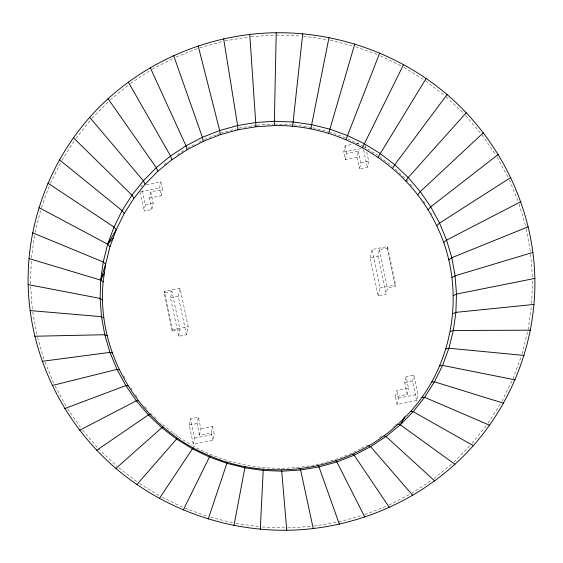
<?xml version="1.0" encoding="UTF-8"?>
<svg xmlns="http://www.w3.org/2000/svg" width="563" height="563" viewBox="0 0 563 563"><rect width="100%" height="100%" fill="white"/><g stroke="black" fill="none" stroke-linecap="round" stroke-linejoin="round"><path stroke-width="0.42" stroke-dasharray="2.81 2.11" d="M30.508 283.71L31.261 260.507M531.711 303.351L532.464 280.156M31.437 257.938L34.632 234.954M528.129 329.749L531.444 305.913M140.996 187.24L141.334 185.684L143.03 185.354M146.429 184.692L160.863 181.863L162.482 189.534L150.771 191.828L153.206 203.342L151.848 209.563L144.037 211.09L145.388 204.876L142.214 189.858M151.848 209.563L149.413 198.042L150.771 191.828M149.413 198.042L161.124 195.755L159.505 188.084L160.863 181.863M161.124 195.755L162.482 189.534M164.129 292.908L164.466 291.353L180.083 288.298L188.197 326.681L186.43 334.795L178.633 336.308L170.526 297.926L171.947 291.381L164.129 292.908L172.243 331.297L180.054 329.763L171.947 291.381M186.43 334.795L178.323 296.405L180.083 288.298M172.243 331.297L172.581 329.742L164.466 291.353M178.633 336.308L180.054 329.763M212.568 426.543L214.186 434.221L212.835 440.428L193.306 444.263L189.252 425.051L190.604 418.851L198.422 417.324L200.857 428.837L199.499 435.058L211.216 432.75L212.568 426.543L200.857 428.837M199.499 435.058L197.071 423.524L198.422 417.324M193.306 444.263L194.664 438.042L190.604 418.851M193.433 447.986L193.771 446.431C244.595 474.356 309.27 475.939 360.679 448.676M345.365 159.695L346.724 153.474L358.441 151.18L357.083 157.401L345.365 159.695L343.747 152.024L345.098 145.803L352.741 144.311M366.745 151.996L368.681 161.173L367.322 167.387L359.518 168.914L360.876 162.7L358.441 151.18M370.137 257.671L371.897 249.585L387.52 246.531L395.634 284.92L395.296 286.476L387.485 288.003L386.063 294.533L378.245 296.061L370.137 257.671L377.949 256.144L379.378 249.613L387.182 248.086L387.52 246.531M378.245 296.061L380.011 287.974L371.897 249.585M395.451 396.704L396.809 390.483L408.527 388.196L406.092 376.675L413.896 375.148L417.95 394.332L416.599 400.553L397.07 404.375L395.451 396.704L407.169 394.41L408.527 388.196M397.07 404.375L398.428 398.154L396.809 390.483M407.169 394.41L404.734 382.896L406.092 376.675M416.599 400.553L412.545 381.369L413.896 375.148M35.082 232.42L40.726 209.915M522.063 353.923L527.707 331.417M41.444 207.437L49.46 185.663M512.949 378.955L521.261 356.365M50.431 183.285L60.727 162.468M501.893 401.306L512.189 380.497M61.951 160.195L74.422 140.567M488.121 423.165L500.584 403.53M75.878 138.435L90.369 120.208M472.083 443.468L486.58 425.241M453.968 461.991L470.337 445.375M92.05 118.244L108.427 101.621M403.572 417.493L404.727 416.324M110.306 99.841L128.378 84.999M164.227 164.755L167.57 162.01M393.023 427.155L394.36 426.057M395.029 425.508L397.028 423.862M433.953 478.55L452.019 463.708M130.44 83.423L149.997 70.537M177.303 154.839L185.262 149.596M379.279 437.62L382.896 435.234M411.546 493.42L431.835 480.049M152.221 69.186L173.066 58.383M187.43 148.168L195.903 143.776M198.985 142.179L201.301 140.982M361.446 448.282L367.611 445.087M389.16 505.018L409.998 494.215M176.233 56.947L198.141 48.355M204.418 139.469L216.565 134.705M217.374 134.388L218.993 133.755M364.859 514.645L386.767 506.053M199.788 47.806L223.342 41.282M220.612 133.121L235.728 128.934M338.82 521.95L362.368 515.426M356.14 143.642L360.383 142.812M140.827 191.737L159.505 188.084M343.747 152.024L363.269 148.203M145.388 204.876L153.206 203.342M360.876 162.7L368.681 161.173M380.011 287.974L395.634 284.92M172.581 329.742L188.197 326.681M189.252 425.051L197.071 423.524M404.734 382.896L412.545 381.369M194.664 438.042L214.186 434.221M398.428 398.154L417.95 394.332M170.526 297.926L178.323 296.405M225.045 40.909L250.049 36.701M239.106 128.09L256.313 125.197M313.809 526.152L337.096 522.239M250.922 36.644L275.391 35.089M257.185 125.141L272.886 124.142M287.616 527.918L312.078 526.356M276.264 35.033L300.776 35.997M274.631 124.029L291.233 124.676M262.224 527.003L285.863 527.939M303.394 36.187L326.829 39.53M293.844 124.873L311.17 127.344M236.164 523.47L259.606 526.813M330.263 40.205L352.382 45.723M312.873 127.766L328.152 131.58M210.611 517.277L232.73 522.795M355.732 46.743L377.991 54.794M329.003 131.791L345.457 137.745M185.009 508.206L207.261 516.257M380.391 55.85L402.475 66.518M347.85 138.801L362.811 146.028M162.102 497.242L182.609 507.15M403.96 67.44L424.805 80.298M363.55 146.486L377.667 155.198M178.914 437.261L192.286 445.509M139.68 483.617L160.525 496.482M425.501 80.833L444.876 95.752M379.793 156.718L392.228 166.296M172.644 432.546L160.504 422.637M173.334 433.081L175.403 434.671M176.099 435.206L178.168 436.804M118.814 467.776L138.188 482.702M446.199 96.885L463.905 113.705M395.444 169.224L405.543 178.809M150.412 413.045L153.565 416.043M154.199 416.641L157.985 420.237M98.462 448.704L116.801 466.115M465.671 115.626L480.929 133.487M406.176 179.414L407.865 181.392M410.124 184.031L413.509 187.993M144.768 406.444L148.153 410.406M82.634 430.174L97.899 448.042M481.984 134.867L496.263 155.613M423.432 201.132L425.396 203.989M130.693 387.752L132.664 390.609M135.613 394.895L137.576 397.752M67.708 408.822L81.009 428.133M497.094 157.133L508.269 177.69M430.822 212.835L431.652 214.348M123.698 375.824L124.937 378.104M55.139 386.07L66.314 406.627M509.346 180.054L518.284 201.624M45.047 362.171L54.315 384.543M519.1 204.08L525.701 226.432M37.545 337.392L44.386 360.573M387.182 248.086L395.296 286.476M365.331 145.317L365.859 147.823M363.621 149.871L367.322 167.387M379.378 249.613L387.485 288.003M357.083 157.401L359.518 168.914M377.949 256.144L386.063 294.533M345.098 145.803L346.724 153.474M211.216 432.75L212.835 440.428M139.976 191.906L144.037 211.09M526.25 228.958L530.437 251.851M32.717 312.001L36.898 334.894M530.719 254.413L532.521 278.439M30.606 286.286L32.337 309.446"/><path stroke-width="0.84" d="M276.215 32.745C205.826 33.59 136.45 64.583 89.686 117.35C49.347 162.996 26.954 223.68 28.15 284.596C29.635 354.753 62.641 422.912 115.908 468.423C163.108 508.642 224.799 530.867 286.785 530.255C357.174 529.41 426.543 498.417 473.314 445.657C513.632 400.004 536.053 339.334 534.85 278.418C533.365 208.247 500.352 140.11 447.099 94.57C399.885 54.372 338.201 32.126 276.215 32.745L274.287 125.584L255.975 126.752L237.903 129.793L220.274 134.67L203.271 141.341L187.092 149.723L171.905 159.73L157.879 171.243L145.17 184.15L133.917 198.303L124.24 213.539L116.245 229.697L107.681 244.229L103.226 261.978L100.693 280.1L100.101 298.411L101.467 316.673L104.767 334.732L109.975 352.368L117.02 369.377L125.838 385.592L136.323 400.828L148.365 414.917L161.82 427.704L176.564 439.049L192.419 448.824L209.211 456.938L226.762 463.293L244.877 467.811L263.357 470.45L282.007 471.182L300.614 469.992L318.968 466.903L336.885 461.949L354.162 455.171L370.602 446.656L386.028 436.487L400.279 424.791L413.193 411.68L424.629 397.302L434.46 381.82L442.574 365.408L448.894 348.23L453.349 330.474L455.889 312.359L456.473 294.055L455.101 275.786L451.808 257.727L446.6 240.091L439.555 223.082L430.737 206.867L420.251 191.631L408.21 177.549L394.754 164.755L380.011 153.41L364.155 143.628L347.364 135.514L329.812 129.166L311.698 124.641L293.217 122.009L274.575 121.277L255.961 122.467L237.607 125.556L219.69 130.517L202.413 137.288L185.98 145.803L170.547 155.972L156.296 167.668L143.382 180.779L131.939 195.157L122.115 210.639L114 227.051L107.681 244.229L110.024 246.608L105.64 264.075L100.693 280.1L103.149 281.915C96.097 355.211 142.101 428.373 209.964 455.967C274.624 483.8 355.492 469.049 404.389 417.88C454.369 369.068 467.396 288.326 436.684 225.784C407.915 164.551 341.762 124.282 274.287 125.584M260.282 529.213L263.266 469.26M302.718 33.787L292.64 126.302M103.149 281.915L105.64 264.075L103.226 261.978L32.591 232.808M245.074 466.664L233.997 525.462M329.003 37.531L310.832 128.899M328.665 133.347L354.753 43.97M208.247 519.037L227.241 462.216M345.942 139.596L379.708 52.992M110.024 246.608L116.245 229.697L114 227.051L47.897 183.144M362.473 147.583L403.594 64.527M183.278 510.008L209.964 455.967M378.076 157.211L426.135 78.44M104.38 272.992L100.693 280.1L28.987 258.572M398.027 424.319L400.279 424.791L404.389 417.88M392.58 168.379L394.754 164.755L447.099 94.57M159.399 498.473L192.419 448.824L193.433 447.986M405.832 180.969L408.21 177.549L466.234 112.762M417.683 194.833L420.251 191.631L483.35 132.777M136.865 484.567L176.564 439.049L177.831 438.352M113.128 238.156L107.681 244.229L38.917 207.571M428.007 209.83L430.737 206.867L498.255 154.445M436.684 225.784L439.555 223.082L510.796 177.5M115.908 468.423L161.82 427.704L163.319 427.183M443.616 242.533L446.6 240.091L520.81 201.688M448.739 259.888L451.808 257.727L528.214 226.762M96.759 450.245L148.365 414.917L150.068 414.6M451.99 277.65L455.101 275.786L532.908 252.428M79.65 430.223L136.323 400.828L138.224 400.736M453.335 295.638L456.473 294.055L534.85 278.418M452.758 313.654L455.889 312.359L534.013 304.428M64.738 408.562L125.838 385.592L127.9 385.739M450.259 331.487L453.349 330.474L530.409 330.2M52.204 385.5L117.02 369.377L119.222 369.778M445.882 348.954L448.894 348.23L524.083 355.429M439.661 365.866L442.574 365.408L515.096 379.856M42.183 361.312L109.975 352.368L112.29 353.036M431.666 382.031L434.46 381.82L503.547 403.199M34.786 336.238L104.767 334.732L107.167 335.682M421.99 397.267L424.629 397.302L489.571 425.22M30.092 310.579L101.467 316.673L103.916 317.912M410.737 411.412L413.193 411.68L473.314 445.657M28.15 284.596L100.101 298.411L102.572 299.924M384.001 435.839L386.028 436.487L434.692 480.929M368.814 445.84L370.602 446.656L412.756 495.377M352.635 454.221L354.162 455.171L389.371 507.495M400.279 424.791L454.953 464.292M59.446 159.801L122.115 210.639L124.24 213.539M335.632 460.893L336.885 461.949L364.817 517.123M73.429 137.78L131.939 195.157L133.917 198.303M317.996 465.777L318.968 466.903L339.348 524.181M89.686 117.35L143.382 180.779L145.17 184.15M108.047 98.708L156.296 167.668L157.879 171.243M299.931 468.817L300.614 469.992L313.239 528.566M128.301 82.071L170.547 155.972L171.905 159.73M150.251 67.616L185.98 145.803L187.092 149.723M173.615 55.505L202.413 137.288L203.271 141.341M281.613 469.985L286.785 530.255M198.183 45.877L219.69 130.517L220.274 134.67M223.652 38.819L237.607 125.556L237.903 129.793M249.768 34.427L255.975 126.752"/></g></svg>
